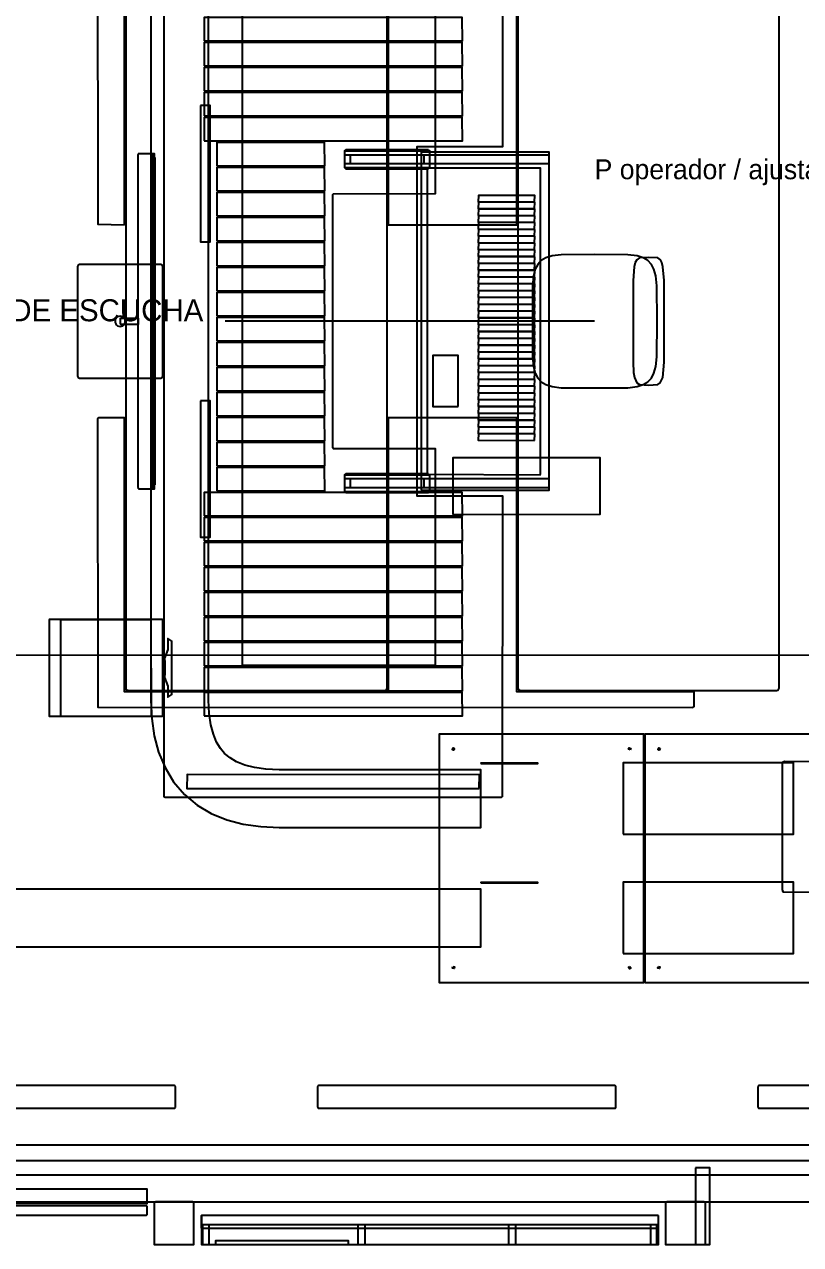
# Model space of a CAD drawing. Header units: metres. Extents: x 1213.8 to 1222.49, y -6.25 to 0.59.
# Drawn here: x 1217.093 to 1219.825, y -6.25 to -1.955 of the extents above; entities that cross this region are included whole.
import ezdxf

# ---------------------------------------------------------------- set-up
doc = ezdxf.new("R2010")
doc.units = ezdxf.units.M
for name, color, linetype in [('CORTE', 7, 'Continuous'), ('TEXTOS', 7, 'Continuous'), ('VISTA', 8, 'Continuous')]:
    doc.layers.add(name, color=color, linetype=linetype)

msp = doc.modelspace()

# ---------------------------------------------------------------- linework, layer by layer
at = {"layer": 'CORTE'}
for points in [[(1217.4253, -2.9826), (1217.421, -2.9844), (1217.4173, -2.9873), (1217.4144, -2.991), (1217.4126, -2.9953), (1217.412, -3), (1217.4126, -3.0047), (1217.4144, -3.009), (1217.4173, -3.0127), (1217.421, -3.0156), (1217.4253, -3.0174), (1217.43, -3.018), (1217.4347, -3.0174), (1217.439, -3.0156), (1217.4427, -3.0127), (1217.4456, -3.009), (1217.4474, -3.0047), (1217.448, -3), (1217.4474, -2.9953), (1217.4456, -2.991), (1217.4427, -2.9873), (1217.439, -2.9844), (1217.4347, -2.9826), (1217.43, -2.982), (1217.4253, -2.9826)], [(1217.5511, -6.1016), (1217.5508, -6.1019), (1217.5504, -6.1033), (1217.55, -6.1045), (1217.55, -6.25), (1217.69, -6.25), (1217.69, -6.1045), (1217.6896, -6.1033), (1217.6892, -6.1019), (1217.6889, -6.1016), (1217.6887, -6.1013), (1217.6884, -6.1011), (1217.6881, -6.1008), (1217.6869, -6.1004), (1217.6855, -6.1), (1217.6236, -6.1), (1217.5545, -6.1), (1217.5533, -6.1004), (1217.5519, -6.1008), (1217.5516, -6.1011), (1217.5513, -6.1013), (1217.5511, -6.1016)], [(1219.3511, -6.1016), (1219.3508, -6.1019), (1219.3504, -6.1033), (1219.35, -6.1045), (1219.35, -6.25), (1219.49, -6.25), (1219.49, -6.1045), (1219.4896, -6.1033), (1219.4892, -6.1019), (1219.4889, -6.1016), (1219.4887, -6.1013), (1219.4884, -6.1011), (1219.4881, -6.1008), (1219.4869, -6.1004), (1219.4855, -6.1), (1219.4236, -6.1), (1219.3545, -6.1), (1219.3533, -6.1004), (1219.3519, -6.1008), (1219.3516, -6.1011), (1219.3513, -6.1013), (1219.3511, -6.1016)]]:
    msp.add_lwpolyline(points, close=True, dxfattribs=at)
at = {"layer": 'VISTA'}
for p, q in [((1217.552, -2.424), (1217.552, -3.576)), ((1219.1, -3), (1217.8, -3))]:
    msp.add_line(p, q, dxfattribs=at)
for points in [[(1217.5881, -4.675), (1218.7719, -4.675), (1218.7757, -4.673), (1218.7765, -3.615), (1218.475, -3.615), (1218.475, -2.385), (1218.7765, -2.385), (1218.7765, -1.3298), (1218.7746, -1.3259), (1217.5881, -1.325), (1217.5843, -1.327), (1217.5843, -4.673), (1217.5881, -4.675)], [(1217.446, -2.66), (1217.446, -1.696), (1218.374, -1.696), (1218.374, -2.66), (1218.826, -2.66), (1218.826, -1.696), (1219.45, -1.696), (1219.4492, -1.6419), (1219.4455, -1.64), (1217.3519, -1.6408), (1217.35, -1.6445), (1217.3513, -2.6587), (1217.446, -2.66)], [(1217.45, -4.291), (1217.4517, -4.2962), (1217.459, -4.3), (1218.361, -4.3), (1218.3662, -4.2983), (1218.37, -4.291), (1218.37, -1.709), (1218.3683, -1.7038), (1218.361, -1.7), (1217.459, -1.7), (1217.4526, -1.7026), (1217.45, -1.709), (1217.45, -4.291)], [(1218.83, -4.291), (1218.8317, -4.2962), (1218.839, -4.3), (1219.741, -4.3), (1219.7462, -4.2983), (1219.75, -4.291), (1219.75, -1.709), (1219.7483, -1.7038), (1219.741, -1.7), (1218.839, -1.7), (1218.8326, -1.7026), (1218.83, -1.709), (1218.83, -4.291)], [(1217.86, -1.7919), (1217.86, -4.2081), (1217.862, -4.21), (1218.538, -4.21), (1218.54, -4.2081), (1218.54, -3.4494), (1218.181, -3.4484), (1218.1786, -3.446), (1218.1786, -2.554), (1218.181, -2.5516), (1218.54, -2.5506), (1218.54, -1.7919), (1218.538, -1.79), (1217.86, -1.7919)], [(1216.305, -4.1705), (1216.3069, -4.1742), (1220.0505, -4.175), (1220.0542, -4.1731), (1220.055, -1.8295), (1220.0531, -1.8258), (1216.3095, -1.825), (1216.305, -1.8295), (1216.305, -4.1705)], [(1217.7256, -2.013), (1218.635, -2.0124), (1218.6344, -1.931), (1217.7256, -1.9312), (1217.7256, -2.013)], [(1217.7256, -2.101), (1218.635, -2.1004), (1218.6344, -2.019), (1217.7256, -2.0192), (1217.7256, -2.101)], [(1217.7256, -2.189), (1218.635, -2.1884), (1218.6344, -2.107), (1217.7256, -2.1072), (1217.7256, -2.189)], [(1217.7256, -2.277), (1218.635, -2.2764), (1218.6344, -2.195), (1217.7256, -2.1952), (1217.7256, -2.277)], [(1217.7125, -2.24), (1217.7125, -2.72), (1217.7475, -2.72), (1217.7475, -2.24), (1217.7125, -2.24)], [(1217.7256, -2.365), (1218.635, -2.3644), (1218.6344, -2.283), (1217.7256, -2.2832), (1217.7256, -2.365)], [(1217.7706, -2.453), (1218.15, -2.4524), (1218.1494, -2.371), (1217.7706, -2.3712), (1217.7706, -2.453)], [(1218.22, -2.46), (1218.52, -2.46), (1218.52, -2.4), (1218.22, -2.4), (1218.22, -2.46)], [(1218.515, -2.397), (1218.225, -2.397), (1218.225, -2.4), (1218.515, -2.4), (1218.515, -2.397)], [(1218.49, -3.595), (1218.94, -3.595), (1218.94, -2.405), (1218.49, -2.405), (1218.49, -3.595)], [(1217.4935, -2.4118), (1217.4933, -2.4121), (1217.4929, -2.4137), (1217.4925, -2.4149), (1217.4925, -3.0646), (1217.4925, -3.5851), (1217.493, -3.5867), (1217.4933, -3.5879), (1217.4936, -3.5883), (1217.4938, -3.5886), (1217.4941, -3.5889), (1217.4944, -3.5891), (1217.4958, -3.5896), (1217.497, -3.59), (1217.5225, -3.59), (1217.543, -3.59), (1217.5444, -3.5895), (1217.5456, -3.5891), (1217.5459, -3.5888), (1217.5462, -3.5886), (1217.5464, -3.5883), (1217.5467, -3.5879), (1217.547, -3.5867), (1217.5475, -3.5851), (1217.5475, -3.0646), (1217.5475, -2.4149), (1217.5471, -2.4137), (1217.5467, -2.4121), (1217.5465, -2.4118), (1217.5462, -2.4114), (1217.5459, -2.4112), (1217.5456, -2.4109), (1217.5444, -2.4105), (1217.543, -2.41), (1217.5225, -2.41), (1217.497, -2.41), (1217.4958, -2.4104), (1217.4944, -2.4109), (1217.4941, -2.4111), (1217.4938, -2.4114), (1217.4935, -2.4118)], [(1217.5455, -2.424), (1217.5505, -2.424), (1217.551, -2.4239), (1217.5514, -2.4235), (1217.5515, -2.423), (1217.5515, -2.411), (1217.5514, -2.4105), (1217.551, -2.4101), (1217.5505, -2.41), (1217.5455, -2.41), (1217.545, -2.4101), (1217.5446, -2.4105), (1217.5445, -2.411), (1217.5445, -2.423), (1217.5446, -2.4235), (1217.545, -2.4239), (1217.5455, -2.424)], [(1217.5445, -3.589), (1217.5505, -3.59), (1217.5515, -2.411), (1217.5446, -2.411), (1217.5445, -3.589)], [(1218.22, -2.445), (1218.94, -2.445), (1218.94, -2.415), (1218.22, -2.415), (1218.22, -2.445)], [(1218.24, -2.445), (1218.5, -2.445), (1218.5, -2.415), (1218.24, -2.415), (1218.24, -2.445)], [(1217.7706, -2.541), (1218.15, -2.5404), (1218.1494, -2.459), (1217.7706, -2.4592), (1217.7706, -2.541)], [(1218.515, -2.463), (1218.515, -2.46), (1218.225, -2.46), (1218.225, -2.463), (1218.515, -2.463)], [(1218.5103, -3.5387), (1218.9083, -3.54), (1218.91, -3.537), (1218.9097, -2.4613), (1218.5108, -2.4615), (1218.5103, -3.5387)], [(1218.9095, -2.4622), (1218.9094, -2.4617), (1218.9095, -2.4622), (1218.9095, -2.4622)], [(1217.7706, -2.629), (1218.15, -2.6284), (1218.1494, -2.547), (1217.7706, -2.5472), (1217.7706, -2.629)], [(1218.889, -2.5793), (1218.89, -2.5577), (1218.691, -2.5568), (1218.6903, -2.579), (1218.889, -2.5793)], [(1218.889, -2.6033), (1218.89, -2.5817), (1218.691, -2.5808), (1218.6903, -2.603), (1218.889, -2.6033)], [(1218.889, -2.6273), (1218.89, -2.6058), (1218.691, -2.6048), (1218.6903, -2.627), (1218.889, -2.6273)], [(1217.7706, -2.717), (1218.15, -2.7164), (1218.1494, -2.635), (1217.7706, -2.6352), (1217.7706, -2.717)], [(1218.889, -2.6513), (1218.89, -2.6298), (1218.691, -2.6288), (1218.6903, -2.651), (1218.889, -2.6513)], [(1218.889, -2.6753), (1218.89, -2.6538), (1218.691, -2.6528), (1218.6903, -2.675), (1218.889, -2.6753)], [(1218.889, -2.6993), (1218.89, -2.6778), (1218.691, -2.6768), (1218.6903, -2.699), (1218.889, -2.6993)], [(1218.889, -2.7233), (1218.89, -2.7018), (1218.691, -2.7008), (1218.6903, -2.723), (1218.889, -2.7233)], [(1217.7706, -2.805), (1218.15, -2.8044), (1218.1494, -2.723), (1217.7706, -2.7232), (1217.7706, -2.805)], [(1218.889, -2.7473), (1218.89, -2.7258), (1218.691, -2.7247), (1218.6903, -2.747), (1218.889, -2.7473)], [(1218.889, -2.7713), (1218.89, -2.7498), (1218.691, -2.7487), (1218.6903, -2.771), (1218.889, -2.7713)], [(1218.889, -2.7952), (1218.89, -2.7738), (1218.691, -2.7727), (1218.6903, -2.795), (1218.889, -2.7952)], [(1218.9124, -3.2135), (1218.9286, -3.2231), (1218.9505, -3.2298), (1218.9829, -3.2337), (1219.2171, -3.2337), (1219.2495, -3.2298), (1219.2714, -3.2231), (1219.2876, -3.2135), (1219.2999, -3.2004), (1219.3089, -3.1831), (1219.3151, -3.1597), (1219.3188, -3.1251), (1219.32, -3), (1219.3188, -2.8749), (1219.3151, -2.8403), (1219.3089, -2.8169), (1219.2999, -2.7996), (1219.2876, -2.7865), (1219.2714, -2.7769), (1219.2495, -2.7702), (1219.2171, -2.7663), (1219.1, -2.765), (1218.9829, -2.7663), (1218.9505, -2.7702), (1218.9286, -2.7769), (1218.9124, -2.7865), (1218.9001, -2.7996), (1218.8911, -2.8169), (1218.8849, -2.8403), (1218.8812, -2.8749), (1218.8812, -3.1251), (1218.8849, -3.1597), (1218.8911, -3.1831), (1218.9001, -3.2004), (1218.9124, -3.2135)], [(1219.2352, -3.1437), (1219.2374, -3.1803), (1219.2408, -3.1976), (1219.2485, -3.2168), (1219.2575, -3.2229), (1219.2902, -3.225), (1219.3225, -3.2229), (1219.331, -3.2168), (1219.3396, -3.1976), (1219.345, -3.1437), (1219.345, -2.8563), (1219.3404, -2.8079), (1219.3368, -2.7935), (1219.3315, -2.7832), (1219.3224, -2.7771), (1219.2898, -2.775), (1219.2575, -2.7771), (1219.249, -2.7832), (1219.2433, -2.7935), (1219.2393, -2.8079), (1219.2352, -2.8563), (1219.2352, -3.1437)], [(1217.287, -3.2), (1217.573, -3.2), (1217.578, -3.198), (1217.58, -3.193), (1217.58, -2.807), (1217.578, -2.802), (1217.573, -2.8), (1217.287, -2.8), (1217.2821, -2.802), (1217.28, -2.807), (1217.28, -3.193), (1217.2821, -3.198), (1217.287, -3.2)], [(1217.7706, -2.893), (1218.15, -2.8924), (1218.1494, -2.811), (1217.7706, -2.8112), (1217.7706, -2.893)], [(1218.889, -2.8192), (1218.89, -2.7978), (1218.691, -2.7967), (1218.6903, -2.819), (1218.889, -2.8192)], [(1218.889, -2.8432), (1218.89, -2.8218), (1218.691, -2.8207), (1218.6903, -2.843), (1218.889, -2.8432)], [(1218.889, -2.8672), (1218.89, -2.8457), (1218.691, -2.8447), (1218.6903, -2.867), (1218.889, -2.8672)], [(1218.889, -2.8912), (1218.89, -2.8697), (1218.691, -2.8687), (1218.6903, -2.891), (1218.889, -2.8912)], [(1217.7706, -2.981), (1218.15, -2.9804), (1218.1494, -2.899), (1217.7706, -2.8992), (1217.7706, -2.981)], [(1218.889, -2.9152), (1218.89, -2.8937), (1218.691, -2.8927), (1218.6903, -2.915), (1218.889, -2.9152)], [(1218.889, -2.9392), (1218.89, -2.9177), (1218.691, -2.9167), (1218.6903, -2.939), (1218.889, -2.9392)], [(1218.889, -2.9632), (1218.89, -2.9417), (1218.691, -2.9407), (1218.6903, -2.963), (1218.889, -2.9632)], [(1217.43, -3.0098), (1217.495, -3.0098), (1217.495, -2.9902), (1217.43, -2.9902), (1217.43, -3.0098)], [(1217.7706, -3.069), (1218.15, -3.0684), (1218.1494, -2.987), (1217.7706, -2.9872), (1217.7706, -3.069)], [(1218.889, -2.9872), (1218.89, -2.9657), (1218.691, -2.9647), (1218.6903, -2.987), (1218.889, -2.9872)], [(1218.889, -3.0112), (1218.89, -2.9897), (1218.691, -2.9888), (1218.6903, -3.011), (1218.889, -3.0112)], [(1219.1, -3), (1219.1, -3), (1219.1, -3), (1219.1, -3)], [(1218.889, -3.0353), (1218.89, -3.0137), (1218.691, -3.0128), (1218.6903, -3.035), (1218.889, -3.0353)], [(1218.889, -3.0593), (1218.89, -3.0377), (1218.691, -3.0368), (1218.6903, -3.059), (1218.889, -3.0593)], [(1217.7706, -3.157), (1218.15, -3.1564), (1218.1494, -3.075), (1217.7706, -3.0752), (1217.7706, -3.157)], [(1218.889, -3.0833), (1218.89, -3.0617), (1218.691, -3.0608), (1218.6903, -3.083), (1218.889, -3.0833)], [(1218.889, -3.1073), (1218.89, -3.0857), (1218.691, -3.0848), (1218.6903, -3.107), (1218.889, -3.1073)], [(1218.6197, -3.2997), (1218.6197, -3.1203), (1218.5303, -3.1203), (1218.5303, -3.2997), (1218.6197, -3.2997)], [(1218.889, -3.1313), (1218.89, -3.1098), (1218.691, -3.1088), (1218.6903, -3.131), (1218.889, -3.1313)], [(1218.889, -3.1553), (1218.89, -3.1338), (1218.691, -3.1328), (1218.6903, -3.155), (1218.889, -3.1553)], [(1217.7706, -3.245), (1218.15, -3.2444), (1218.1494, -3.163), (1217.7706, -3.1632), (1217.7706, -3.245)], [(1218.889, -3.1793), (1218.89, -3.1578), (1218.691, -3.1568), (1218.6903, -3.179), (1218.889, -3.1793)], [(1218.889, -3.2033), (1218.89, -3.1818), (1218.691, -3.1808), (1218.6903, -3.203), (1218.889, -3.2033)], [(1218.889, -3.2273), (1218.89, -3.2058), (1218.691, -3.2048), (1218.6903, -3.227), (1218.889, -3.2273)], [(1217.7706, -3.333), (1218.15, -3.3324), (1218.1494, -3.251), (1217.7706, -3.2512), (1217.7706, -3.333)], [(1218.889, -3.2513), (1218.89, -3.2298), (1218.691, -3.2287), (1218.6903, -3.251), (1218.889, -3.2513)], [(1218.889, -3.2753), (1218.89, -3.2538), (1218.691, -3.2527), (1218.6903, -3.275), (1218.889, -3.2753)], [(1217.7125, -3.28), (1217.7125, -3.76), (1217.7475, -3.76), (1217.7475, -3.28), (1217.7125, -3.28)], [(1218.889, -3.2992), (1218.89, -3.2778), (1218.691, -3.2767), (1218.6903, -3.299), (1218.889, -3.2992)], [(1218.889, -3.3232), (1218.89, -3.3018), (1218.691, -3.3007), (1218.6903, -3.323), (1218.889, -3.3232)], [(1219.4455, -4.36), (1219.45, -4.3555), (1219.45, -4.304), (1218.826, -4.304), (1218.826, -3.34), (1218.374, -3.34), (1218.374, -4.304), (1217.446, -4.304), (1217.446, -3.34), (1217.3545, -3.34), (1217.35, -3.3445), (1217.3513, -4.3587), (1219.4455, -4.36)], [(1217.7706, -3.421), (1218.15, -3.4204), (1218.1494, -3.339), (1217.7706, -3.3392), (1217.7706, -3.421)], [(1218.889, -3.3472), (1218.89, -3.3258), (1218.691, -3.3247), (1218.6903, -3.347), (1218.889, -3.3472)], [(1218.889, -3.3712), (1218.89, -3.3497), (1218.691, -3.3487), (1218.6903, -3.371), (1218.889, -3.3712)], [(1218.889, -3.3952), (1218.89, -3.3737), (1218.691, -3.3727), (1218.6903, -3.395), (1218.889, -3.3952)], [(1217.7706, -3.509), (1218.15, -3.5084), (1218.1494, -3.427), (1217.7706, -3.4272), (1217.7706, -3.509)], [(1218.889, -3.4192), (1218.89, -3.3977), (1218.691, -3.3967), (1218.6903, -3.419), (1218.889, -3.4192)], [(1217.7706, -3.597), (1218.15, -3.5964), (1218.1494, -3.515), (1217.7706, -3.5152), (1217.7706, -3.597)], [(1218.6007, -3.6797), (1219.1197, -3.6793), (1219.1193, -3.4803), (1218.6007, -3.4803), (1218.6007, -3.6797)], [(1218.22, -3.6), (1218.52, -3.6), (1218.52, -3.54), (1218.22, -3.54), (1218.22, -3.6)], [(1218.22, -3.585), (1218.94, -3.585), (1218.94, -3.555), (1218.22, -3.555), (1218.22, -3.585)], [(1218.515, -3.537), (1218.225, -3.537), (1218.225, -3.54), (1218.515, -3.54), (1218.515, -3.537)], [(1218.24, -3.585), (1218.5, -3.585), (1218.5, -3.555), (1218.24, -3.555), (1218.24, -3.585)], [(1217.5455, -3.59), (1217.5505, -3.59), (1217.551, -3.5899), (1217.5514, -3.5895), (1217.5515, -3.589), (1217.5515, -3.577), (1217.5514, -3.5765), (1217.551, -3.5761), (1217.5505, -3.576), (1217.5455, -3.576), (1217.545, -3.5761), (1217.5446, -3.5765), (1217.5445, -3.577), (1217.5445, -3.589), (1217.5446, -3.5895), (1217.545, -3.5899), (1217.5455, -3.59)], [(1217.7256, -3.685), (1218.635, -3.6844), (1218.6344, -3.603), (1217.7256, -3.6032), (1217.7256, -3.685)], [(1218.515, -3.603), (1218.515, -3.6), (1218.225, -3.6), (1218.225, -3.603), (1218.515, -3.603)], [(1217.7256, -3.773), (1218.635, -3.7724), (1218.6344, -3.691), (1217.7256, -3.6912), (1217.7256, -3.773)], [(1217.7256, -3.861), (1218.635, -3.8604), (1218.6344, -3.779), (1217.7256, -3.7792), (1217.7256, -3.861)], [(1217.7256, -3.949), (1218.635, -3.9484), (1218.6344, -3.867), (1217.7256, -3.8672), (1217.7256, -3.949)], [(1217.7256, -4.037), (1218.635, -4.0364), (1218.6344, -3.955), (1217.7256, -3.9552), (1217.7256, -4.037)], [(1217.1804, -4.0504), (1217.1803, -4.0505), (1217.1802, -4.0507), (1217.18, -4.0511), (1217.18, -4.1773), (1217.18, -4.3889), (1217.1801, -4.3891), (1217.1803, -4.3895), (1217.1803, -4.3896), (1217.1804, -4.3897), (1217.1805, -4.3897), (1217.1806, -4.3898), (1217.181, -4.3899), (1217.1815, -4.39), (1217.3298, -4.39), (1217.5785, -4.39), (1217.5788, -4.3899), (1217.5794, -4.3898), (1217.5794, -4.3897), (1217.5796, -4.3897), (1217.5797, -4.3896), (1217.5797, -4.3895), (1217.5799, -4.3891), (1217.58, -4.3889), (1217.58, -4.1773), (1217.58, -4.0511), (1217.5798, -4.0507), (1217.5797, -4.0505), (1217.5796, -4.0504), (1217.5796, -4.0503), (1217.5794, -4.0502), (1217.5794, -4.0502), (1217.5788, -4.0501), (1217.5785, -4.05), (1217.3298, -4.05), (1217.1815, -4.05), (1217.181, -4.0501), (1217.1806, -4.0502), (1217.1805, -4.0503), (1217.1804, -4.0503), (1217.1804, -4.0504)], [(1217.2217, -4.0507), (1217.22, -4.0517), (1217.2203, -4.3893), (1217.2207, -4.3883), (1217.2217, -4.39), (1217.5393, -4.3897), (1217.5383, -4.3893), (1217.54, -4.3883), (1217.5397, -4.0507), (1217.2217, -4.0507)], [(1217.7256, -4.125), (1218.635, -4.1244), (1218.6344, -4.043), (1217.7256, -4.0432), (1217.7256, -4.125)], [(1217.586, -4.254), (1217.598, -4.2849), (1217.598, -4.323), (1217.612, -4.3137), (1217.612, -4.1263), (1217.598, -4.117), (1217.598, -4.1551), (1217.586, -4.186), (1217.586, -4.254)], [(1217.7256, -4.213), (1218.635, -4.2124), (1218.6344, -4.131), (1217.7256, -4.1312), (1217.7256, -4.213)], [(1217.579, -4.195), (1217.579, -4.1987), (1217.579, -4.2095), (1217.579, -4.22), (1217.579, -4.2305), (1217.579, -4.2413), (1217.579, -4.245), (1217.589, -4.245), (1217.589, -4.2413), (1217.589, -4.2305), (1217.589, -4.22), (1217.589, -4.2095), (1217.589, -4.1987), (1217.589, -4.195), (1217.579, -4.195)], [(1217.7256, -4.301), (1218.635, -4.3004), (1218.6344, -4.219), (1217.7256, -4.2192), (1217.7256, -4.301)], [(1217.7256, -4.389), (1218.635, -4.3884), (1218.6344, -4.307), (1217.7256, -4.3072), (1217.7256, -4.389)], [(1219.2735, -5.327), (1219.2735, -4.453), (1218.553, -4.453), (1218.553, -5.327), (1219.2735, -5.327)], [(1219.997, -5.327), (1219.997, -4.453), (1219.2765, -4.453), (1219.2765, -5.327), (1219.997, -5.327)], [(1218.6071, -4.5042), (1218.6038, -4.5091), (1218.5989, -4.5058), (1218.6022, -4.5009), (1218.6071, -4.5042)], [(1219.2251, -4.5089), (1219.2196, -4.5066), (1219.2219, -4.5011), (1219.2274, -4.5034), (1219.2251, -4.5089)], [(1219.3306, -4.5042), (1219.3273, -4.5091), (1219.3224, -4.5058), (1219.3257, -4.5009), (1219.3306, -4.5042)], [(1219.76, -5.002), (1219.7634, -5.0085), (1221.032, -5.01), (1221.0385, -5.0066), (1221.04, -4.558), (1221.0366, -4.5515), (1219.768, -4.55), (1219.7623, -4.5523), (1219.76, -4.558), (1219.76, -5.002)], [(1218.694, -4.645), (1218.695, -4.596), (1217.666, -4.595), (1217.6653, -4.6447), (1218.694, -4.645)], [(1218.7, -4.557), (1218.9, -4.557), (1218.9, -4.555), (1218.7, -4.555), (1218.7, -4.557)], [(1219.2, -4.8058), (1219.8, -4.8058), (1219.8, -4.5542), (1219.2, -4.5542), (1219.2, -4.8058)], [(1218.7, -4.977), (1218.9, -4.977), (1218.9, -4.975), (1218.7, -4.975), (1218.7, -4.977)], [(1219.2, -5.2258), (1219.8, -5.2258), (1219.8, -4.9742), (1219.2, -4.9742), (1219.2, -5.2258)], [(1216.3985, -5.1), (1216.4005, -5.1198), (1216.4062, -5.1388), (1216.4156, -5.1564), (1216.4282, -5.1718), (1216.4436, -5.1844), (1216.4612, -5.1938), (1216.4802, -5.1996), (1216.5, -5.2015), (1218.7, -5.2015), (1218.7, -4.9985), (1216.5, -4.9985), (1216.4802, -5.0004), (1216.4612, -5.0062), (1216.4436, -5.0156), (1216.4282, -5.0282), (1216.4156, -5.0436), (1216.4062, -5.0612), (1216.4005, -5.0802), (1216.3985, -5.1)], [(1218.6007, -5.2715), (1218.6065, -5.2727), (1218.6053, -5.2785), (1218.5995, -5.2773), (1218.6007, -5.2715)], [(1219.2243, -5.2709), (1219.2276, -5.2758), (1219.2227, -5.2791), (1219.2194, -5.2742), (1219.2243, -5.2709)], [(1219.3242, -5.2715), (1219.33, -5.2727), (1219.3288, -5.2785), (1219.323, -5.2773), (1219.3242, -5.2715)], [(1218.1259, -5.6918), (1218.1258, -5.6919), (1218.1252, -5.6939), (1218.125, -5.6945), (1218.125, -5.7493), (1218.125, -5.7655), (1218.1256, -5.7675), (1218.1258, -5.7681), (1218.1262, -5.7686), (1218.1263, -5.7687), (1218.1268, -5.7691), (1218.1269, -5.7692), (1218.1289, -5.7698), (1218.1295, -5.77), (1218.9329, -5.77), (1219.1705, -5.77), (1219.1725, -5.7694), (1219.1731, -5.7692), (1219.1735, -5.7688), (1219.1737, -5.7687), (1219.1738, -5.7686), (1219.1742, -5.7681), (1219.1744, -5.7675), (1219.175, -5.7655), (1219.175, -5.7493), (1219.175, -5.6945), (1219.1748, -5.6939), (1219.1742, -5.6919), (1219.1741, -5.6918), (1219.1737, -5.6913), (1219.1735, -5.6912), (1219.1731, -5.6908), (1219.1725, -5.6906), (1219.1705, -5.69), (1218.9329, -5.69), (1218.1295, -5.69), (1218.1289, -5.6902), (1218.1269, -5.6908), (1218.1268, -5.6909), (1218.1263, -5.6913), (1218.1259, -5.6918)], [(1214.22, -5.955), (1214.22, -6.005), (1221.78, -6.005), (1221.78, -5.955), (1214.22, -5.955)], [(1219.455, -5.98), (1219.455, -6.25), (1219.505, -6.25), (1219.505, -5.98), (1219.455, -5.98)], [(1214.175, -6.055), (1214.175, -6.105), (1217.525, -6.105), (1217.525, -6.055), (1214.175, -6.055)], [(1214.175, -6.144), (1214.177, -6.146), (1217.523, -6.146), (1217.525, -6.144), (1217.525, -6.116), (1217.523, -6.114), (1214.1758, -6.1144), (1214.175, -6.144)], [(1217.7158, -6.1487), (1217.7156, -6.149), (1217.7153, -6.15), (1217.715, -6.151), (1217.715, -6.1695), (1217.715, -6.189), (1217.7153, -6.19), (1217.7156, -6.191), (1217.7158, -6.1912), (1217.716, -6.1915), (1217.7162, -6.1917), (1217.7165, -6.1919), (1217.7175, -6.1922), (1217.7185, -6.1925), (1218.4997, -6.1925), (1219.3215, -6.1925), (1219.3225, -6.1922), (1219.3235, -6.1919), (1219.3237, -6.1917), (1219.324, -6.1915), (1219.3242, -6.1912), (1219.3244, -6.191), (1219.3247, -6.19), (1219.325, -6.189), (1219.325, -6.1695), (1219.325, -6.151), (1219.3247, -6.15), (1219.3244, -6.149), (1219.3242, -6.1487), (1219.324, -6.1485), (1219.3237, -6.1483), (1219.3235, -6.1481), (1219.3225, -6.1478), (1219.3215, -6.1475), (1218.4997, -6.1475), (1217.7185, -6.1475), (1217.7175, -6.1478), (1217.7165, -6.1481), (1217.7162, -6.1483), (1217.716, -6.1485), (1217.7158, -6.1487)], [(1219.325, -6.1485), (1217.716, -6.1475), (1217.7159, -6.25), (1219.3248, -6.25), (1219.325, -6.1485)], [(1217.7178, -6.1812), (1217.7176, -6.1815), (1217.7173, -6.1825), (1217.717, -6.1835), (1217.717, -6.25), (1217.743, -6.25), (1217.743, -6.1835), (1217.7427, -6.1825), (1217.7424, -6.1815), (1217.7422, -6.1812), (1217.742, -6.181), (1217.7417, -6.1808), (1217.7415, -6.1806), (1217.7405, -6.1803), (1217.7395, -6.18), (1217.7298, -6.18), (1217.7205, -6.18), (1217.7195, -6.1803), (1217.7185, -6.1806), (1217.7182, -6.1808), (1217.718, -6.181), (1217.7178, -6.1812)], [(1219.3194, -6.1815), (1219.3165, -6.18), (1217.7215, -6.1806), (1217.7206, -6.1815), (1217.72, -6.1835), (1217.7201, -6.25), (1219.3194, -6.25), (1219.3194, -6.1815)], [(1219.3194, -6.1815), (1219.3165, -6.18), (1217.7215, -6.1806), (1217.7206, -6.1815), (1217.72, -6.1835), (1217.7201, -6.25), (1219.3194, -6.25), (1219.3194, -6.1815)], [(1217.7217, -6.181), (1217.7217, -6.1817), (1217.721, -6.1817), (1217.7217, -6.181)], [(1217.7217, -6.181), (1217.7217, -6.1817), (1217.721, -6.1817), (1217.7217, -6.181)], [(1217.721, -6.1814), (1217.7213, -6.1813), (1217.721, -6.1814), (1217.721, -6.1814)], [(1217.721, -6.1814), (1217.7213, -6.1813), (1217.721, -6.1814), (1217.721, -6.1814)], [(1218.2678, -6.1812), (1218.2676, -6.1815), (1218.2673, -6.1825), (1218.267, -6.1835), (1218.267, -6.25), (1218.293, -6.25), (1218.293, -6.1835), (1218.2927, -6.1825), (1218.2924, -6.1815), (1218.2922, -6.1812), (1218.292, -6.181), (1218.2917, -6.1808), (1218.2915, -6.1806), (1218.2905, -6.1803), (1218.2895, -6.18), (1218.2798, -6.18), (1218.2705, -6.18), (1218.2695, -6.1803), (1218.2685, -6.1806), (1218.2682, -6.1808), (1218.268, -6.181), (1218.2678, -6.1812)], [(1218.7978, -6.1812), (1218.7976, -6.1815), (1218.7973, -6.1825), (1218.797, -6.1835), (1218.797, -6.25), (1218.823, -6.25), (1218.823, -6.1835), (1218.8227, -6.1825), (1218.8224, -6.1815), (1218.8222, -6.1812), (1218.822, -6.181), (1218.8217, -6.1808), (1218.8215, -6.1806), (1218.8205, -6.1803), (1218.8195, -6.18), (1218.8098, -6.18), (1218.8005, -6.18), (1218.7995, -6.1803), (1218.7985, -6.1806), (1218.7982, -6.1808), (1218.798, -6.181), (1218.7978, -6.1812)], [(1219.2978, -6.1812), (1219.2976, -6.1815), (1219.2973, -6.1825), (1219.297, -6.1835), (1219.297, -6.25), (1219.323, -6.25), (1219.323, -6.1835), (1219.3227, -6.1825), (1219.3224, -6.1815), (1219.3222, -6.1812), (1219.322, -6.181), (1219.3217, -6.1808), (1219.3215, -6.1806), (1219.3205, -6.1803), (1219.3195, -6.18), (1219.3098, -6.18), (1219.3005, -6.18), (1219.2995, -6.1803), (1219.2985, -6.1806), (1219.2982, -6.1808), (1219.298, -6.181), (1219.2978, -6.1812)], [(1219.3183, -6.181), (1219.319, -6.1817), (1219.3183, -6.1817), (1219.3183, -6.181)], [(1219.3183, -6.181), (1219.319, -6.1817), (1219.3183, -6.1817), (1219.3183, -6.181)], [(1217.7662, -6.25), (1218.2338, -6.25), (1218.2338, -6.2362), (1217.7662, -6.2362), (1217.7662, -6.25)], [(1217.7662, -6.25), (1218.2338, -6.25), (1218.2338, -6.2362), (1217.7662, -6.2362), (1217.7662, -6.25)], [(1217.7662, -6.25), (1218.2338, -6.25), (1218.2338, -6.2362), (1217.7662, -6.2362), (1217.7662, -6.25)], [(1217.7667, -6.2367), (1217.7665, -6.2372), (1217.7665, -6.2365), (1217.7667, -6.2367)], [(1217.7667, -6.2367), (1217.7665, -6.2372), (1217.7665, -6.2365), (1217.7667, -6.2367)], [(1217.7667, -6.2367), (1217.7665, -6.2372), (1217.7665, -6.2365), (1217.7667, -6.2367)], [(1218.2333, -6.2367), (1218.2328, -6.2365), (1218.2335, -6.2365), (1218.2333, -6.2367)], [(1218.2333, -6.2367), (1218.2328, -6.2365), (1218.2335, -6.2365), (1218.2333, -6.2367)], [(1218.2333, -6.2367), (1218.2328, -6.2365), (1218.2335, -6.2365), (1218.2333, -6.2367)]]:
    msp.add_lwpolyline(points, close=True, dxfattribs=at)
for points in [[(1217.5385, -1.75), (1217.5385, -4.3348), (1217.5385, -4.3348), (1217.5413, -4.3985), (1217.5502, -4.4595), (1217.5656, -4.5172), (1217.5881, -4.5711), (1217.6182, -4.6206), (1217.6571, -4.6661), (1217.7012, -4.703), (1217.751, -4.7326), (1217.8054, -4.7547), (1217.8635, -4.7699), (1217.9251, -4.7786), (1217.9897, -4.7814), (1218.7, -4.7814), (1218.7, -4.5786), (1217.9903, -4.5786), (1217.9431, -4.5766), (1217.9026, -4.5709), (1217.8684, -4.562), (1217.8401, -4.5505), (1217.817, -4.5369), (1217.7979, -4.5209), (1217.7832, -4.5038), (1217.7697, -4.4814), (1217.7582, -4.4537), (1217.7493, -4.4202), (1217.7435, -4.3803), (1217.7415, -4.3335), (1217.7415, -1.75)], [(1216.5795, -5.77), (1217.3829, -5.77), (1217.6205, -5.77), (1217.6225, -5.7694), (1217.6231, -5.7692), (1217.6236, -5.7688), (1217.6237, -5.7687), (1217.6238, -5.7686), (1217.6242, -5.7681), (1217.6244, -5.7675), (1217.625, -5.7655), (1217.625, -5.7493), (1217.625, -5.6945), (1217.6248, -5.6939), (1217.6242, -5.6919), (1217.6241, -5.6918), (1217.6237, -5.6913), (1217.6236, -5.6912), (1217.6231, -5.6908), (1217.6225, -5.6906), (1217.6205, -5.69), (1217.3829, -5.69), (1216.5795, -5.69)], [(1220.4829, -5.69), (1219.6795, -5.69), (1219.6789, -5.6902), (1219.6769, -5.6908), (1219.6768, -5.6909), (1219.6763, -5.6913), (1219.6759, -5.6918), (1219.6759, -5.6918), (1219.6758, -5.6919), (1219.6752, -5.6939), (1219.675, -5.6945), (1219.675, -5.7493), (1219.675, -5.7655), (1219.6756, -5.7675), (1219.6758, -5.7681), (1219.6762, -5.7686), (1219.6763, -5.7687), (1219.6768, -5.7691), (1219.6769, -5.7692), (1219.6789, -5.7698), (1219.6795, -5.77), (1220.4829, -5.77)], [(1214.0045, -6.1), (1218.7513, -6.1), (1221.4491, -6.1), (1221.9955, -6.1), (1221.997, -6.0995), (1221.9981, -6.0992), (1221.9984, -6.0989), (1221.9987, -6.0987), (1221.9989, -6.0984), (1221.9992, -6.0981), (1221.9995, -6.097), (1222, -6.0955), (1222, -6.018), (1222, -5.9045), (1221.9997, -5.9034), (1221.9992, -5.9019), (1221.999, -5.9017), (1221.9987, -5.9013), (1221.9984, -5.9011), (1221.9981, -5.9008), (1221.997, -5.9005), (1221.9955, -5.9), (1218.7513, -5.9), (1214.0045, -5.9)]]:
    msp.add_lwpolyline(points, dxfattribs=at)

# ---------------------------------------------------------------- texts
at = {"layer": 'TEXTOS'}
for s, height, p in [('P operador / ajustar oidos', 0.07, (1219.1, -2.5)), ('FRENTE DE ESCUCHA', 0.0775, (1216.6, -3))]:
    msp.add_text(s, height=height, dxfattribs=at).set_placement(p)

doc.saveas('drawing.dxf')
